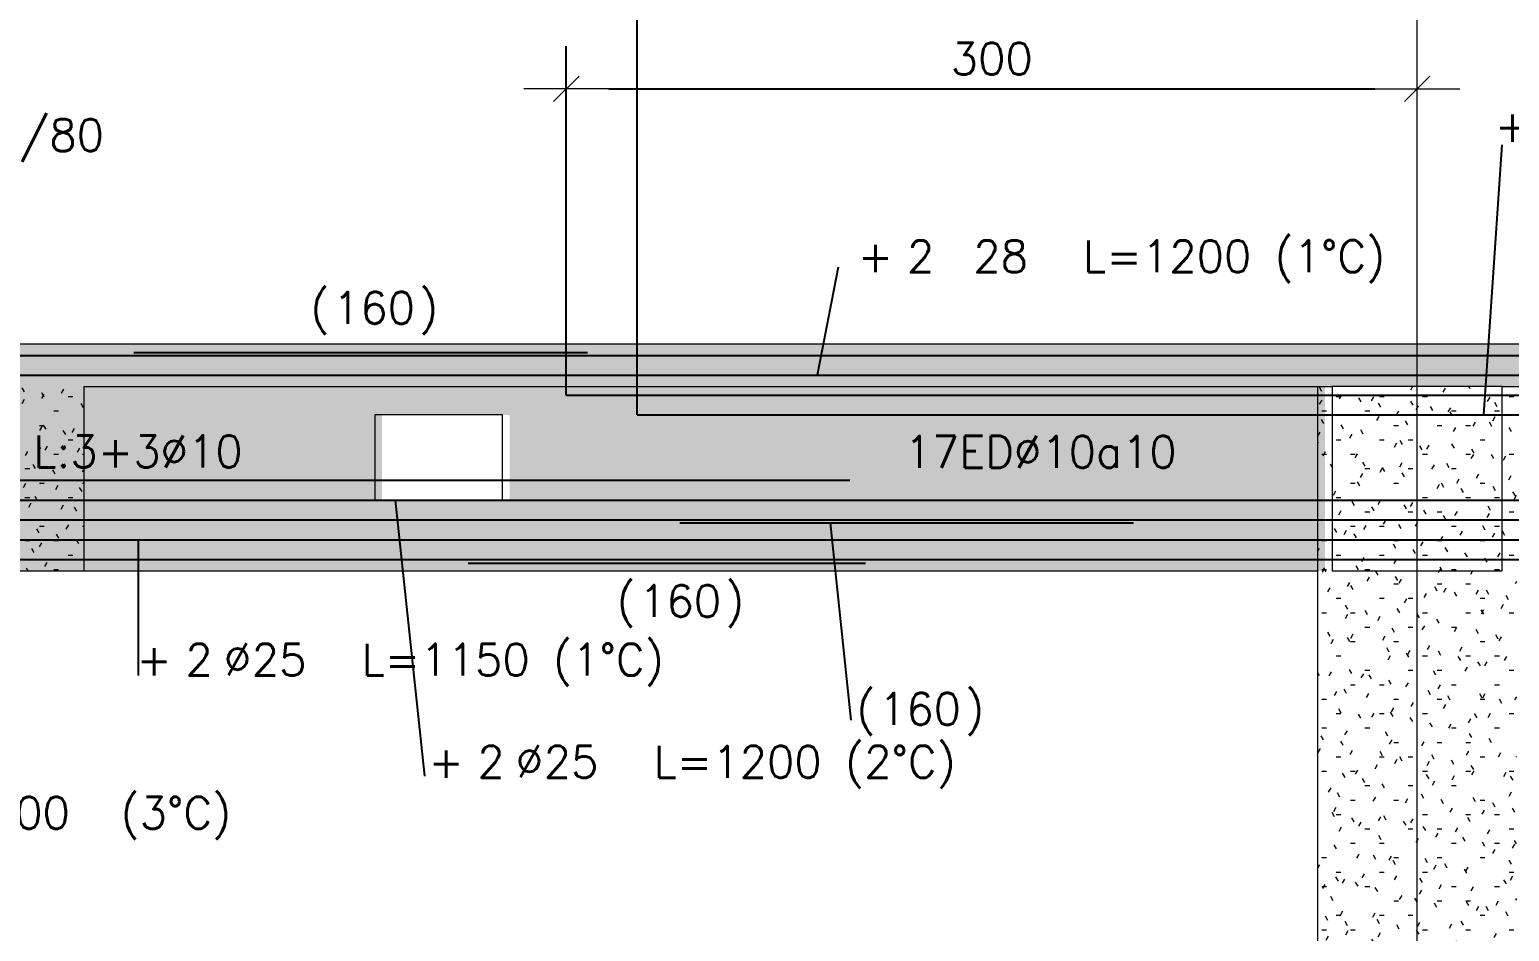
# Model space of a CAD drawing. Extents: x -3544 to 11711, y -11366 to 8565.
# Drawn here: x 1898 to 2419, y 3213 to 3531 of the extents above; entities that cross this region are included whole.
import ezdxf
from ezdxf.enums import TextEntityAlignment as Align

# ---------------------------------------------------------------- set-up
doc = ezdxf.new("R2010")
doc.units = 0
doc.header["$LTSCALE"] = 30
doc.header["$MEASUREMENT"] = 0
doc.linetypes.add('EJE2$0$RLE-PROYECCION', pattern=[0.71438, 0.47625, -0.23813])
doc.layers.get('0').update_dxf_attribs({"linetype": 'CONTINUOUS'})
doc.layers.add('EJE2$0$RLA-ACHURADO', color=30, linetype='EJE2$0$RLE-PROYECCION', lineweight=15, transparency=0.7)
for name, color, linetype, lineweight in [('EJE2$0$RLA-CONTORNO', 30, 'CONTINUOUS', 15), ('EJE2$0$RLA-COTAS', 7, 'CONTINUOUS', 9), ('EJE2$0$RLA-EJES', 1, 'CONTINUOUS', 9), ('EJE2$0$RLA-TEXTOS-1', 9, 'CONTINUOUS', 9)]:
    doc.layers.add(name, color=color, linetype=linetype, lineweight=lineweight)
doc.layers.add('EJE2$0$RLA-FE', color=7, linetype='CONTINUOUS')
doc.layers.add('EJE2$0$RLA-TEXTOS-FE', color=9, linetype='CONTINUOUS')
doc.styles.add('EJE2$0$RomanS', font='romans.shx', dxfattribs={"height": 11.25})
doc.dimstyles.new('EJE2$0$ING-50', dxfattribs={"dimscale": 50, "dimtxt": 0.27, "dimasz": 0.3, "dimexe": 0, "dimexo": 0, "dimgap": 0.1, "dimtad": 1, "dimdec": 1, "dimzin": 12, "dimdsep": 46, "dimtxsty": 'EJE2$0$RomanS', "dimblk": 'EJE2$0$TICK1', "dimblk1": 'EJE2$0$TICK1', "dimblk2": 'EJE2$0$TICK1', "dimcen": 0.09, "dimclrd": 2, "dimclre": 1, "dimclrt": 3, "dimadec": 0, "dimazin": 0, "dimtfac": 1, "dimtdec": 0, "dimtix": 1, "dimtmove": 2, "dimatfit": 3, "dimldrblk": 'EJE2$0$TICK1', "dimfxl": 0, "dimfxlon": 1, "dimtolj": 1, "dimtzin": 0, "dimarcsym": 0})
pattern_1 = [(0, (-1898.762, -1266.802), (20.32, 5.08), [1.676, -13.564, 1.676, -13.564, -81.28]), (0, (-1898.762, -1266.802), (20.32, 5.08), [-30.48, 1.676, -28.804, 1.676, -13.564, -35.56]), (0, (-1898.762, -1266.802), (20.32, 5.08), [-76.2, 1.676, -8.484, 1.676, -23.724]), (120, (-1891.142, -1264.262), (-14.559409, 15.057636), [1.676, -13.564, 1.676, -13.564, -81.28]), (120, (-1891.142, -1264.262), (-14.559409, 15.057636), [-30.48, 1.676, -28.804, 1.676, -13.564, -35.56]), (120, (-1891.142, -1264.262), (-14.559409, 15.057636), [-76.2, 1.676, -8.484, 1.676, -23.724]), (240, (-1888.602, -1254.102), (-5.760591, -20.137636), [1.676, -13.564, 1.676, -13.564, -81.28]), (240, (-1888.602, -1254.102), (-5.760591, -20.137636), [-30.48, 1.676, -28.804, 1.676, -13.564, -35.56]), (240, (-1888.602, -1254.102), (-5.760591, -20.137636), [-76.2, 1.676, -8.484, 1.676, -23.724])]

# ---------------------------------------------------------------- blocks, each defined once
blk = doc.blocks.new('*U282')
at = {"layer": 'EJE2$0$RLA-FE'}
for p, q in [((0, 0), (1068.21, 0)), ((1068.21, 0), (1118.21, 0)), ((1118.21, 0), (1150, 0)), ((1150, 0), (1150, 0))]:
    blk.add_line(p, q, dxfattribs=at)
at = {"layer": 'EJE2$0$RLA-FE', "color": 3, "style": 'EJE2$0$RomanS', "flags": 8}
for tag, p in [('F=', (560.11, 9.32)), ('NUM', (574.52, 9.32))]:
    blk.add_attdef(tag, text='', height=11.25, dxfattribs=at).set_placement(p, align=Align.RIGHT)
at = {"layer": 'EJE2$0$RLA-FE', "color": 3, "style": 'EJE2$0$RomanS'}
for tag, p, flags in [('PHI', (578.42, 9.54), 14), ('DIAM', (588.27, 9.32), 12), ('MINUS', (610.29, 9.32), 13), ('MARK', (623.68, 9.32), 13), ('TEXTO_FE1', (626.98, 9.32), 8), ('TEXTO_FE2', (694.51, 9.34), 8), ('TIPO', (573.8, -75.78), 13), ('NVECES', (559.93, -94.72), 13), ('NUMFE', (563.86, -114.48), 13), ('CAPA', (572.06, -133.6), 13), ('DESPLAZA', (278.34, -151.59), 13), ('ESPACIO', (284.39, -169.95), 13), ('CANT', (298.23, -188.75), 13)]:
    blk.add_attdef(tag, p, '', height=11.25, dxfattribs=dict(at, flags=flags))
blk = doc.blocks.new('*U38')
at = {"layer": 'EJE2$0$RLA-FE'}
for q in [(0, 0), (1118.21, 0)]:
    blk.add_line((0, 0), q, dxfattribs=at)
at = {"layer": 'EJE2$0$RLA-FE', "color": 3, "style": 'EJE2$0$RomanS', "flags": 8}
for tag, p in [('F=', (508.44, 9.32)), ('NUM', (522.85, 9.32))]:
    blk.add_attdef(tag, text='', height=11.25, dxfattribs=at).set_placement(p, align=Align.RIGHT)
at = {"layer": 'EJE2$0$RLA-FE', "color": 3, "style": 'EJE2$0$RomanS'}
for tag, p, flags in [('PHI', (526.74, 9.54), 14), ('DIAM', (536.6, 9.32), 12), ('MINUS', (558.62, 9.32), 13), ('MARK', (572.01, 9.32), 13), ('TEXTO_FE1', (575.31, 9.32), 8), ('TEXTO_FE2', (642.83, 9.34), 8), ('TIPO', (598.8, -75.78), 13), ('NVECES', (584.93, -94.72), 13), ('NUMFE', (588.86, -114.48), 13), ('CAPA', (597.06, -133.6), 13), ('DESPLAZA', (278.34, -151.59), 13), ('ESPACIO', (284.39, -169.95), 13), ('CANT', (298.23, -188.75), 13)]:
    blk.add_attdef(tag, p, '', height=11.25, dxfattribs=dict(at, flags=flags))
blk = doc.blocks.new('*U102')
at = {"layer": 'EJE2$0$RLA-FE', "color": 6}
blk.add_line((0, 1), (160, 1), dxfattribs=at)
at = {"layer": 'EJE2$0$RLA-FE', "color": 3, "style": 'EJE2$0$RomanS', "flags": 8}
for tag, p in [('(', (65.66, 11.14)), ('EMP', (84.68, 11.14)), (')', (103.99, 11.14))]:
    blk.add_attdef(tag, text='', height=11.25, dxfattribs=at).set_placement(p, align=Align.CENTER)
blk = doc.blocks.new('*U278')
at = {"layer": 'EJE2$0$RLA-FE'}
blk.add_line((0, 0), (1118.21, 0), dxfattribs=at)
at = {"layer": 'EJE2$0$RLA-FE', "color": 3, "style": 'EJE2$0$RomanS', "flags": 8}
for tag, p in [('F=', (467.82, 36.32)), ('NUM', (482.23, 36.32))]:
    blk.add_attdef(tag, text='', height=11.25, dxfattribs=at).set_placement(p, align=Align.RIGHT)
at = {"layer": 'EJE2$0$RLA-FE', "color": 3, "style": 'EJE2$0$RomanS'}
for tag, p, flags in [('PHI', (486.12, 36.54), 14), ('DIAM', (495.98, 36.32), 12), ('MINUS', (518, 36.32), 13), ('MARK', (531.39, 36.32), 13), ('TEXTO_FE1', (534.69, 36.32), 8), ('TEXTO_FE2', (602.21, 36.34), 8), ('TIPO', (598.8, -75.78), 13), ('NVECES', (584.93, -94.72), 13), ('NUMFE', (588.86, -114.48), 13), ('CAPA', (597.06, -133.6), 13), ('DESPLAZA', (278.34, -151.59), 13), ('ESPACIO', (284.39, -169.95), 13), ('CANT', (298.23, -188.75), 13)]:
    blk.add_attdef(tag, p, '', height=11.25, dxfattribs=dict(at, flags=flags))
blk = doc.blocks.new('*U279')
at = {"layer": 'EJE2$0$RLA-FE'}
for q in [(0, 0), (518.21, 0)]:
    blk.add_line((0, 0), q, dxfattribs=at)
at = {"layer": 'EJE2$0$RLA-FE', "color": 3, "style": 'EJE2$0$RomanS', "flags": 8}
for tag, p in [('F=', (355.61, 66.32)), ('NUM', (370.02, 66.32))]:
    blk.add_attdef(tag, text='', height=11.25, dxfattribs=at).set_placement(p, align=Align.RIGHT)
at = {"layer": 'EJE2$0$RLA-FE', "color": 3, "style": 'EJE2$0$RomanS'}
for tag, p, flags in [('PHI', (373.91, 66.54), 14), ('DIAM', (383.77, 66.32), 12), ('MINUS', (405.79, 66.32), 13), ('MARK', (419.18, 66.32), 13), ('TEXTO_FE1', (422.48, 66.32), 8), ('TEXTO_FE2', (490, 66.34), 8), ('TIPO', (298.8, -75.78), 13), ('NVECES', (284.93, -94.72), 13), ('NUMFE', (288.86, -114.48), 13), ('CAPA', (297.06, -133.6), 13), ('DESPLAZA', (278.34, -151.59), 13), ('ESPACIO', (284.39, -169.95), 13), ('CANT', (298.23, -188.75), 13)]:
    blk.add_attdef(tag, p, '', height=11.25, dxfattribs=dict(at, flags=flags))
blk = doc.blocks.new('EJE2$0$TICK1')
for points in [[(-1, 0), (1, 0)], [(-0.3, -0.3), (0.3, 0.3)]]:
    blk.add_lwpolyline(points)
blk = doc.blocks.new('*D112')
at = {"layer": 'EJE2$0$RLA-COTAS', "color": 2, "lineweight": -2, "transparency": 16777216}
blk.add_line((-679.52, 1278), (-409.52, 1278), dxfattribs=at)
at = {"layer": 'EJE2$0$RLA-COTAS', "color": 2, "lineweight": -2, "transparency": 16777216, "xscale": 15, "yscale": 15, "zscale": 15, "rotation": 180}
blk.add_blockref('EJE2$0$TICK1', (-694.52, 1278), dxfattribs=at)
at = {"layer": 'EJE2$0$RLA-COTAS', "color": 2, "lineweight": -2, "transparency": 16777216, "xscale": 15, "yscale": 15, "zscale": 15}
blk.add_blockref('EJE2$0$TICK1', (-394.52, 1278), dxfattribs=at)
at = {"layer": 'EJE2$0$RLA-COTAS', "color": 3, "transparency": 16777216, "insert": (-544.52, 1288.62), "char_height": 11.25, "attachment_point": 5, "style": 'EJE2$0$RomanS'}
blk.add_mtext('\\A1;300', dxfattribs=at)
blk = doc.blocks.new('*U280')
at = {"layer": 'EJE2$0$RLA-FE'}
for q in [(0, 0), (468.21, 0)]:
    blk.add_line((0, 0), q, dxfattribs=at)
at = {"layer": 'EJE2$0$RLA-FE', "color": 3, "style": 'EJE2$0$RomanS', "flags": 8}
for tag, p in [('F=', (314.85, 96.32)), ('NUM', (329.26, 96.32))]:
    blk.add_attdef(tag, text='', height=11.25, dxfattribs=at).set_placement(p, align=Align.RIGHT)
at = {"layer": 'EJE2$0$RLA-FE', "color": 3, "style": 'EJE2$0$RomanS'}
for tag, p, flags in [('PHI', (333.16, 96.54), 14), ('DIAM', (343.01, 96.32), 12), ('MINUS', (365.03, 96.32), 13), ('MARK', (378.43, 96.32), 13), ('TEXTO_FE1', (381.73, 96.32), 8), ('TEXTO_FE2', (449.25, 96.34), 8), ('TIPO', (273.8, -75.78), 13), ('NVECES', (259.93, -94.72), 13), ('NUMFE', (263.86, -114.48), 13), ('CAPA', (272.06, -133.6), 13), ('DESPLAZA', (278.34, -151.59), 13), ('ESPACIO', (284.39, -169.95), 13), ('CANT', (298.23, -188.75), 13)]:
    blk.add_attdef(tag, p, '', height=11.25, dxfattribs=dict(at, flags=flags))
blk = doc.blocks.new('*U272')
at = {"layer": 'EJE2$0$RLA-FE'}
for q in [(0, 0), (1068.21, 0)]:
    blk.add_line((0, 0), q, dxfattribs=at)
at = {"layer": 'EJE2$0$RLA-FE', "color": 3, "style": 'EJE2$0$RomanS', "flags": 8}
for tag, p in [('F=', (382.62, -19.89)), ('NUM', (397.03, -19.89))]:
    blk.add_attdef(tag, text='', height=11.25, dxfattribs=at).set_placement(p, align=Align.RIGHT)
at = {"layer": 'EJE2$0$RLA-FE', "color": 3, "style": 'EJE2$0$RomanS'}
for tag, p, flags in [('PHI', (400.93, -19.68), 12), ('DIAM', (410.78, -19.89), 12), ('MINUS', (432.8, -19.89), 13), ('MARK', (446.19, -19.89), 13), ('TEXTO_FE1', (449.49, -19.89), 8), ('TEXTO_FE2', (517.02, -19.88), 8), ('TIPO', (573.8, -57.92), 13), ('NVECES', (559.93, -76.86), 13), ('NUMFE', (563.86, -96.62), 13), ('CAPA', (572.06, -115.74), 13), ('DESPLAZA', (277.18, -134.17), 13), ('ESPACIO', (283.22, -152.53), 13), ('CANT', (297.06, -171.33), 13)]:
    blk.add_attdef(tag, p, '', height=11.25, dxfattribs=dict(at, flags=flags))
blk = doc.blocks.new('*U60')
at = {"layer": 'EJE2$0$RLA-FE'}
blk.add_line((0, 0), (1068.21, 0), dxfattribs=at)
at = {"layer": 'EJE2$0$RLA-FE', "color": 3, "style": 'EJE2$0$RomanS'}
for tag, p, flags in [('PHI', (501.74, -47.68), 12), ('DIAM', (511.6, -47.89), 12), ('MINUS', (533.62, -47.89), 13), ('MARK', (547.01, -47.89), 13), ('TEXTO_FE1', (550.31, -47.89), 8), ('TEXTO_FE2', (617.83, -47.88), 8), ('TIPO', (573.8, -57.92), 13), ('NVECES', (559.93, -76.86), 13), ('NUMFE', (563.86, -96.62), 13), ('CAPA', (572.06, -115.74), 13), ('DESPLAZA', (277.18, -134.17), 13), ('ESPACIO', (283.22, -152.53), 13), ('CANT', (297.06, -171.33), 13)]:
    blk.add_attdef(tag, p, '', height=11.25, dxfattribs=dict(at, flags=flags))
at = {"layer": 'EJE2$0$RLA-FE', "color": 3, "style": 'EJE2$0$RomanS', "flags": 8}
for tag, p in [('F=', (483.44, -47.89)), ('NUM', (497.85, -47.89))]:
    blk.add_attdef(tag, text='', height=11.25, dxfattribs=at).set_placement(p, align=Align.RIGHT)
blk = doc.blocks.new('*U270')
at = {"layer": 'EJE2$0$RLA-FE'}
for p, q in [((0, 0), (1068.21, 0)), ((1068.21, 0), (1118.21, 0)), ((1118.21, 0), (1150, 0)), ((1150, 0), (1150, 0))]:
    blk.add_line(p, q, dxfattribs=at)
at = {"layer": 'EJE2$0$RLA-FE', "color": 3, "style": 'EJE2$0$RomanS', "flags": 8}
for tag, p in [('F=', (380.02, -19.89)), ('NUM', (394.43, -19.89))]:
    blk.add_attdef(tag, text='', height=11.25, dxfattribs=at).set_placement(p, align=Align.RIGHT)
at = {"layer": 'EJE2$0$RLA-FE', "color": 3, "style": 'EJE2$0$RomanS'}
for tag, p, flags in [('PHI', (398.32, -19.68), 12), ('DIAM', (408.18, -19.89), 12), ('MINUS', (430.2, -19.89), 13), ('MARK', (443.59, -19.89), 13), ('TEXTO_FE1', (446.89, -19.89), 8), ('TEXTO_FE2', (514.41, -19.88), 8), ('TIPO', (573.8, -57.92), 13), ('NVECES', (559.93, -76.86), 13), ('NUMFE', (563.86, -96.62), 13), ('CAPA', (572.06, -115.74), 13), ('DESPLAZA', (277.18, -134.17), 13), ('ESPACIO', (283.22, -152.53), 13), ('CANT', (297.06, -171.33), 13)]:
    blk.add_attdef(tag, p, '', height=11.25, dxfattribs=dict(at, flags=flags))
blk = doc.blocks.new('*U63')
at = {"layer": 'EJE2$0$RLA-FE', "color": 6}
blk.add_line((0, -1), (140, -1), dxfattribs=at)
at = {"layer": 'EJE2$0$RLA-FE', "color": 3, "style": 'EJE2$0$RomanS', "flags": 8}
for tag, p in [('(', (55.66, -19.94)), ('EMP', (74.68, -19.94)), (')', (93.99, -19.94))]:
    blk.add_attdef(tag, text='', height=11.25, dxfattribs=at).set_placement(p, align=Align.CENTER)
blk = doc.blocks.new('*U68')
at = {"layer": 'EJE2$0$RLA-FE'}
for p, q in [((0, 0), (1118.21, 0)), ((1118.21, 0), (1168.21, 0)), ((1168.21, 0), (1200, 0)), ((1200, 0), (1200, 0))]:
    blk.add_line(p, q, dxfattribs=at)
at = {"layer": 'EJE2$0$RLA-FE', "color": 3, "style": 'EJE2$0$RomanS'}
for tag, p, flags in [('TIPO', (598.8, -57.92), 13), ('PHI', (538.47, -72.68), 12), ('DIAM', (548.33, -72.89), 12), ('MINUS', (570.35, -72.89), 13), ('MARK', (583.74, -72.89), 13), ('TEXTO_FE1', (587.04, -72.89), 8), ('TEXTO_FE2', (654.56, -72.88), 8), ('NVECES', (584.93, -76.86), 13), ('NUMFE', (588.86, -96.62), 13), ('CAPA', (597.06, -115.74), 13), ('DESPLAZA', (277.18, -134.17), 13), ('ESPACIO', (283.22, -152.53), 13), ('CANT', (297.06, -171.33), 13)]:
    blk.add_attdef(tag, p, '', height=11.25, dxfattribs=dict(at, flags=flags))
at = {"layer": 'EJE2$0$RLA-FE', "color": 3, "style": 'EJE2$0$RomanS', "flags": 8}
for tag, p in [('F=', (520.17, -72.89)), ('NUM', (534.58, -72.89))]:
    blk.add_attdef(tag, text='', height=11.25, dxfattribs=at).set_placement(p, align=Align.RIGHT)
blk = doc.blocks.new('*U70')
at = {"layer": 'EJE2$0$RLA-FE'}
for q in [(0, 0), (1118.21, 0)]:
    blk.add_line((0, 0), q, dxfattribs=at)
at = {"layer": 'EJE2$0$RLA-FE', "color": 3, "style": 'EJE2$0$RomanS'}
for tag, p, flags in [('TIPO', (598.8, -57.92), 13), ('PHI', (526.74, -72.68), 12), ('DIAM', (536.6, -72.89), 12), ('MINUS', (558.62, -72.89), 13), ('MARK', (572.01, -72.89), 13), ('TEXTO_FE1', (575.31, -72.89), 8), ('TEXTO_FE2', (642.83, -72.88), 8), ('NVECES', (584.93, -76.86), 13), ('NUMFE', (588.86, -96.62), 13), ('CAPA', (597.06, -115.74), 13), ('DESPLAZA', (277.18, -134.17), 13), ('ESPACIO', (283.22, -152.53), 13), ('CANT', (297.06, -171.33), 13)]:
    blk.add_attdef(tag, p, '', height=11.25, dxfattribs=dict(at, flags=flags))
at = {"layer": 'EJE2$0$RLA-FE', "color": 3, "style": 'EJE2$0$RomanS', "flags": 8}
for tag, p in [('F=', (508.44, -72.89)), ('NUM', (522.85, -72.89))]:
    blk.add_attdef(tag, text='', height=11.25, dxfattribs=at).set_placement(p, align=Align.RIGHT)
blk = doc.blocks.new('*U69')
at = {"layer": 'EJE2$0$RLA-FE', "color": 6}
blk.add_line((0, -1), (160, -1), dxfattribs=at)
at = {"layer": 'EJE2$0$RLA-FE', "color": 3, "style": 'EJE2$0$RomanS', "flags": 8}
for tag, p in [('(', (65.66, -72.26)), ('EMP', (84.68, -72.26)), (')', (103.99, -72.26))]:
    blk.add_attdef(tag, text='', height=11.25, dxfattribs=at).set_placement(p, align=Align.CENTER)
blk = doc.blocks.new('*U271')
at = {"layer": 'EJE2$0$RLA-FE'}
blk.add_line((0, 0), (1118.21, 0), dxfattribs=at)
at = {"layer": 'EJE2$0$RLA-FE', "color": 3, "style": 'EJE2$0$RomanS'}
for tag, p, flags in [('TIPO', (598.8, -57.92), 13), ('NVECES', (584.93, -76.86), 13), ('PHI', (492.18, -97.68), 12), ('DIAM', (502.04, -97.89), 12), ('MINUS', (524.05, -97.89), 13), ('MARK', (537.45, -97.89), 13), ('TEXTO_FE1', (540.75, -97.89), 8), ('NUMFE', (588.86, -96.62), 13), ('TEXTO_FE2', (608.27, -97.88), 8), ('CAPA', (597.06, -115.74), 13), ('DESPLAZA', (277.18, -134.17), 13), ('ESPACIO', (283.22, -152.53), 13), ('CANT', (297.06, -171.33), 13)]:
    blk.add_attdef(tag, p, '', height=11.25, dxfattribs=dict(at, flags=flags))
at = {"layer": 'EJE2$0$RLA-FE', "color": 3, "style": 'EJE2$0$RomanS', "flags": 8}
for tag, p in [('F=', (473.88, -97.89)), ('NUM', (488.28, -97.89))]:
    blk.add_attdef(tag, text='', height=11.25, dxfattribs=at).set_placement(p, align=Align.RIGHT)
blk = doc.blocks.new('*U79')
at = {"layer": 'EJE2$0$RLA-FE'}
for p, q in [((0, 0), (518.21, 0)), ((518.21, 0), (568.21, 0)), ((568.21, 0), (600, 0)), ((600, 0), (600, 0))]:
    blk.add_line(p, q, dxfattribs=at)
at = {"layer": 'EJE2$0$RLA-FE', "color": 3, "style": 'EJE2$0$RomanS'}
for tag, p, flags in [('TIPO', (298.8, -57.92), 13), ('NVECES', (284.93, -76.86), 13), ('NUMFE', (288.86, -96.62), 13), ('CAPA', (297.06, -115.74), 13), ('PHI', (226.74, -122.68), 12), ('DIAM', (236.6, -122.89), 12), ('MINUS', (258.62, -122.89), 13), ('MARK', (272.01, -122.89), 13), ('TEXTO_FE1', (275.31, -122.89), 8), ('TEXTO_FE2', (342.83, -122.88), 8), ('DESPLAZA', (277.18, -134.17), 13), ('ESPACIO', (283.22, -152.53), 13), ('CANT', (297.06, -171.33), 13)]:
    blk.add_attdef(tag, p, '', height=11.25, dxfattribs=dict(at, flags=flags))
at = {"layer": 'EJE2$0$RLA-FE', "color": 3, "style": 'EJE2$0$RomanS', "flags": 8}
for tag, p in [('F=', (208.44, -122.89)), ('NUM', (222.85, -122.89))]:
    blk.add_attdef(tag, text='', height=11.25, dxfattribs=at).set_placement(p, align=Align.RIGHT)
blk = doc.blocks.new('EJE2')
at = {"layer": 'EJE2$0$RLA-ACHURADO'}
h = blk.add_hatch(dxfattribs=at)
h.set_pattern_fill('FP_1', color=256, style=0, pattern_type=2)
h.set_pattern_definition(pattern_1)
h.paths.add_polyline_path([(1897.78, 1173), (1897.78, 1188), (1313.18, 1188), (1313.18, 1173), (1362.73, 1173)], flags=0)
h.paths.add_polyline_path([(-1423.06, 1173), (-1359.52, 1173), (-1359.52, 1188), (-2429.52, 1188), (-2429.52, 1173)], flags=0)
h.paths.add_polyline_path([(-995.32, 1173), (-93.72, 1173), (-93.72, 1188), (-995.32, 1188)], flags=0)
h.paths.add_polyline_path([(897.78, 1173), (897.78, 1188), (313.18, 1188), (313.18, 1173), (666.28, 1173)], flags=0)
h = blk.add_hatch(dxfattribs=at)
h.set_pattern_fill('FP_1', color=256, style=0, pattern_type=2)
h.set_pattern_definition([(0, (-896.267, -1274.1674), (20.32, 5.08), [1.676, -13.564, 1.676, -13.564, -81.28]), (0, (-896.267, -1274.1674), (20.32, 5.08), [-30.48, 1.676, -28.804, 1.676, -13.564, -35.56]), (0, (-896.267, -1274.1674), (20.32, 5.08), [-76.2, 1.676, -8.484, 1.676, -23.724]), (120, (-888.647, -1271.6274), (-14.559409, 15.057636), [1.676, -13.564, 1.676, -13.564, -81.28]), (120, (-888.647, -1271.6274), (-14.559409, 15.057636), [-30.48, 1.676, -28.804, 1.676, -13.564, -35.56]), (120, (-888.647, -1271.6274), (-14.559409, 15.057636), [-76.2, 1.676, -8.484, 1.676, -23.724]), (240, (-886.107, -1261.4674), (-5.760591, -20.137636), [1.676, -13.564, 1.676, -13.564, -81.28]), (240, (-886.107, -1261.4674), (-5.760591, -20.137636), [-30.48, 1.676, -28.804, 1.676, -13.564, -35.56]), (240, (-886.107, -1261.4674), (-5.760591, -20.137636), [-76.2, 1.676, -8.484, 1.676, -23.724])])
h.paths.add_polyline_path([(-759.52, 1163), (-714.52, 1163), (-714.52, 1133), (-759.52, 1133)])
h.paths.add_polyline_path([(-427.02, 1108), (-427.02, 1173), (-1357.02, 1173), (-1357.02, 1108)])
h.paths.add_polyline_path([(-1024.52, 1163), (-1024.52, 1133), (-1069.52, 1133), (-1069.52, 1163)])
h = blk.add_hatch(dxfattribs=at)
h.set_pattern_fill('FP_1', color=256, style=0, pattern_type=2)
h.set_pattern_definition(pattern_1)
h.paths.add_polyline_path([(-864.52, 1108), (-864.52, 1173), (-924.52, 1173), (-924.52, 1108)], flags=0)
h = blk.add_hatch(dxfattribs=at)
h.set_pattern_fill('FP_1', color=256, style=0, pattern_type=2)
h.set_pattern_definition(pattern_1)
h.paths.add_polyline_path([(-364.52, 787), (-359.52, 787), (-359.52, 1173), (-364.52, 1173), (-364.52, 1108), (-424.52, 1108), (-424.52, 1173), (-429.52, 1173), (-429.52, 787), (-424.52, 787)], flags=0)
h = blk.add_hatch(dxfattribs=at)
h.set_pattern_fill('FP_1', color=256, style=0, pattern_type=2)
h.set_pattern_definition(pattern_1)
h.paths.add_polyline_path([(-364.52, 1108), (-364.52, 1173), (-424.52, 1173), (-424.52, 1108)], flags=0)
at = {"layer": 'EJE2$0$RLA-CONTORNO'}
for p, q in [((-93.72, 1188), (-995.32, 1188)), ((-864.52, 1173), (-424.52, 1173)), ((-864.52, 1108), (-864.52, 1173)), ((-429.52, 787), (-429.52, 1173)), ((-424.52, 1173), (-424.52, 1108)), ((-364.52, 1173), (-424.51, 1173)), ((-364.52, 1173), (-93.72, 1173)), ((-364.52, 1108), (-364.52, 1173)), ((-924.52, 1108), (-864.52, 1108)), ((-864.52, 1108), (-429.52, 1108)), ((-424.52, 1108), (-364.52, 1108))]:
    blk.add_line(p, q, dxfattribs=at)
blk.add_lwpolyline([(-762.02, 1133), (-717.02, 1133), (-717.02, 1163), (-762.02, 1163)], close=True, dxfattribs=at)
at = {"layer": 'EJE2$0$RLA-EJES'}
blk.add_line((-394.52, -598.79), (-394.52, 1460.5), dxfattribs=at)
at = {"layer": 'EJE2$0$RLA-FE', "color": 1}
for p, q in [((-669.52, 1163), (-669.52, 1323)), ((-694.52, 1170), (-694.52, 1293))]:
    blk.add_line(p, q, dxfattribs=at)
at = {"layer": 'EJE2$0$RLA-FE', "color": 2}
for p, q in [((-364.66, 1258.2), (-371.15, 1163)), ((-598.68, 1215.13), (-606.09, 1177)), ((-744.35, 1035.62), (-754.74, 1133)), ((-594.14, 1055.36), (-601.42, 1125)), ((-845.36, 1071.11), (-845.36, 1119))]:
    blk.add_line(p, q, dxfattribs=at)
ref = blk.add_blockref('*U102', (-847.02, 1184))
ref.add_attrib('EMP', '160', dxfattribs={"layer": 'EJE2$0$RLA-FE', "color": 3, "height": 11.25, "style": 'EJE2$0$RomanS'}).set_placement((-762.34, 1195.14), align=Align.CENTER)
ref.add_attrib('(', '(', dxfattribs={"layer": 'EJE2$0$RLA-FE', "color": 3, "height": 11.25, "style": 'EJE2$0$RomanS'}).set_placement((-781.36, 1195.14), align=Align.CENTER)
ref.add_attrib(')', ')', dxfattribs={"layer": 'EJE2$0$RLA-FE', "color": 3, "height": 11.25, "style": 'EJE2$0$RomanS'}).set_placement((-743.02, 1195.14), align=Align.CENTER)
at = {"layer": 'EJE2$0$RLA-FE'}
ref = blk.add_blockref('*U280', (-669.52, 1163), dxfattribs=at)
ref.add_attrib('F=', '+', dxfattribs={"color": 3, "height": 11.25, "style": 'EJE2$0$RomanS'}).set_placement((-354.66, 1259.32), align=Align.RIGHT)
for name, p in [('*U279', (-694.52, 1170)), ('*U282', (-1837.02, 1184)), ('*U38', (-847.02, 1184)), ('*U68', (-1694.52, 1126)), ('*U70', (-654.52, 1126)), ('*U270', (-1707.02, 1112)), ('*U272', (-717.02, 1112))]:
    blk.add_blockref(name, p, dxfattribs=at)
ref = blk.add_blockref('*U278', (-1047.02, 1177), dxfattribs=at)
ref.add_attrib('DIAM', '28', (-551.04, 1213.32), dxfattribs={"color": 3, "height": 11.25, "style": 'EJE2$0$RomanS'})
ref.add_attrib('NUM', '2', dxfattribs={"color": 3, "height": 11.25, "style": 'EJE2$0$RomanS'}).set_placement((-564.79, 1213.32), align=Align.RIGHT)
ref.add_attrib('TEXTO_FE1', 'L=1200', (-512.33, 1213.32), dxfattribs={"color": 3, "height": 11.25, "style": 'EJE2$0$RomanS'})
ref.add_attrib('TEXTO_FE2', '(1°C)', (-444.81, 1213.34), dxfattribs={"color": 3, "height": 11.25, "style": 'EJE2$0$RomanS'})
ref.add_attrib('F=', '+', dxfattribs={"color": 3, "height": 11.25, "style": 'EJE2$0$RomanS'}).set_placement((-579.2, 1213.32), align=Align.RIGHT)
ref = blk.add_blockref('*U79', (-1194.52, 1140), dxfattribs=at)
ref.add_attrib('TEXTO_FE1', 'L=600', (-919.21, 1017.11), dxfattribs={"color": 3, "height": 11.25, "style": 'EJE2$0$RomanS'})
ref.add_attrib('TEXTO_FE2', '(3°C)', (-851.69, 1017.12), dxfattribs={"color": 3, "height": 11.25, "style": 'EJE2$0$RomanS'})
ref = blk.add_blockref('*U271', (-1204.52, 1133), dxfattribs=at)
ref.add_attrib('DIAM', '25', (-702.48, 1035.11), dxfattribs={"color": 3, "height": 11.25, "style": 'EJE2$0$RomanS'})
ref.add_attrib('NUM', '2', dxfattribs={"color": 3, "height": 11.25, "style": 'EJE2$0$RomanS'}).set_placement((-716.23, 1035.11), align=Align.RIGHT)
ref.add_attrib('TEXTO_FE1', 'L=1200', (-663.77, 1035.11), dxfattribs={"color": 3, "height": 11.25, "style": 'EJE2$0$RomanS'})
ref.add_attrib('TEXTO_FE2', '(2°C)', (-596.25, 1035.12), dxfattribs={"color": 3, "height": 11.25, "style": 'EJE2$0$RomanS'})
ref.add_attrib('PHI', '%%C', (-712.34, 1035.32), dxfattribs={"color": 3, "height": 11.25, "style": 'EJE2$0$RomanS'})
ref.add_attrib('F=', '+', dxfattribs={"color": 3, "height": 11.25, "style": 'EJE2$0$RomanS'}).set_placement((-730.64, 1035.11), align=Align.RIGHT)
ref = blk.add_blockref('*U69', (-654.52, 1126), dxfattribs=at)
ref.add_attrib('EMP', '160', dxfattribs={"color": 3, "height": 11.25, "style": 'EJE2$0$RomanS'}).set_placement((-569.84, 1053.74), align=Align.CENTER)
ref.add_attrib('(', '(', dxfattribs={"color": 3, "height": 11.25, "style": 'EJE2$0$RomanS'}).set_placement((-588.86, 1053.74), align=Align.CENTER)
ref.add_attrib(')', ')', dxfattribs={"color": 3, "height": 11.25, "style": 'EJE2$0$RomanS'}).set_placement((-550.52, 1053.74), align=Align.CENTER)
ref = blk.add_blockref('*U60', (-1317.02, 1119), dxfattribs=at)
ref.add_attrib('DIAM', '25', (-805.42, 1071.11), dxfattribs={"color": 3, "height": 11.25, "style": 'EJE2$0$RomanS'})
ref.add_attrib('NUM', '2', dxfattribs={"color": 3, "height": 11.25, "style": 'EJE2$0$RomanS'}).set_placement((-819.17, 1071.11), align=Align.RIGHT)
ref.add_attrib('TEXTO_FE1', 'L=1150', (-766.71, 1071.11), dxfattribs={"color": 3, "height": 11.25, "style": 'EJE2$0$RomanS'})
ref.add_attrib('TEXTO_FE2', '(1°C)', (-699.19, 1071.12), dxfattribs={"color": 3, "height": 11.25, "style": 'EJE2$0$RomanS'})
ref.add_attrib('PHI', '%%C', (-815.27, 1071.32), dxfattribs={"color": 3, "height": 11.25, "style": 'EJE2$0$RomanS'})
ref.add_attrib('F=', '+', dxfattribs={"color": 3, "height": 11.25, "style": 'EJE2$0$RomanS'}).set_placement((-833.58, 1071.11), align=Align.RIGHT)
ref = blk.add_blockref('*U63', (-729.08, 1111.75), dxfattribs=at)
ref.add_attrib('EMP', '160', dxfattribs={"color": 3, "height": 11.25, "style": 'EJE2$0$RomanS'}).set_placement((-654.4, 1091.81), align=Align.CENTER)
ref.add_attrib('(', '(', dxfattribs={"color": 3, "height": 11.25, "style": 'EJE2$0$RomanS'}).set_placement((-673.43, 1091.81), align=Align.CENTER)
ref.add_attrib(')', ')', dxfattribs={"color": 3, "height": 11.25, "style": 'EJE2$0$RomanS'}).set_placement((-635.09, 1091.81), align=Align.CENTER)
at = {"layer": 'EJE2$0$RLA-TEXTOS-1', "insert": (-892.7, 1259.81), "char_height": 11.25, "width": 77.8962, "attachment_point": 5, "line_spacing_factor": 0.941778, "style": 'EJE2$0$RomanS'}
blk.add_mtext('V. 60/80', dxfattribs=at)
at = {"layer": 'EJE2$0$RLA-TEXTOS-FE', "color": 9, "style": 'EJE2$0$RomanS'}
for s, p in [('L:3+3%%C10', (-845.54, 1144.54)), ('17ED%%C10a10', (-527.28, 1144.4))]:
    blk.add_text(s, height=11.25, dxfattribs=at).set_placement(p, align=Align.CENTER)
at = {"layer": 'EJE2$0$RLA-COTAS'}
dim = blk.add_aligned_dim(p1=(-694.52, 1170), p2=(-394.52, 1170), distance=108, dimstyle='EJE2$0$ING-50', dxfattribs=at)
dim.commit()
dim.dimension.update_dxf_attribs({"geometry": '*D112', "text_midpoint": (-544.52, 1288.62)})

msp = doc.modelspace()

# ---------------------------------------------------------------- block references
msp.add_blockref('EJE2', (2781.39, 2232.23))

doc.saveas('drawing.dxf')
